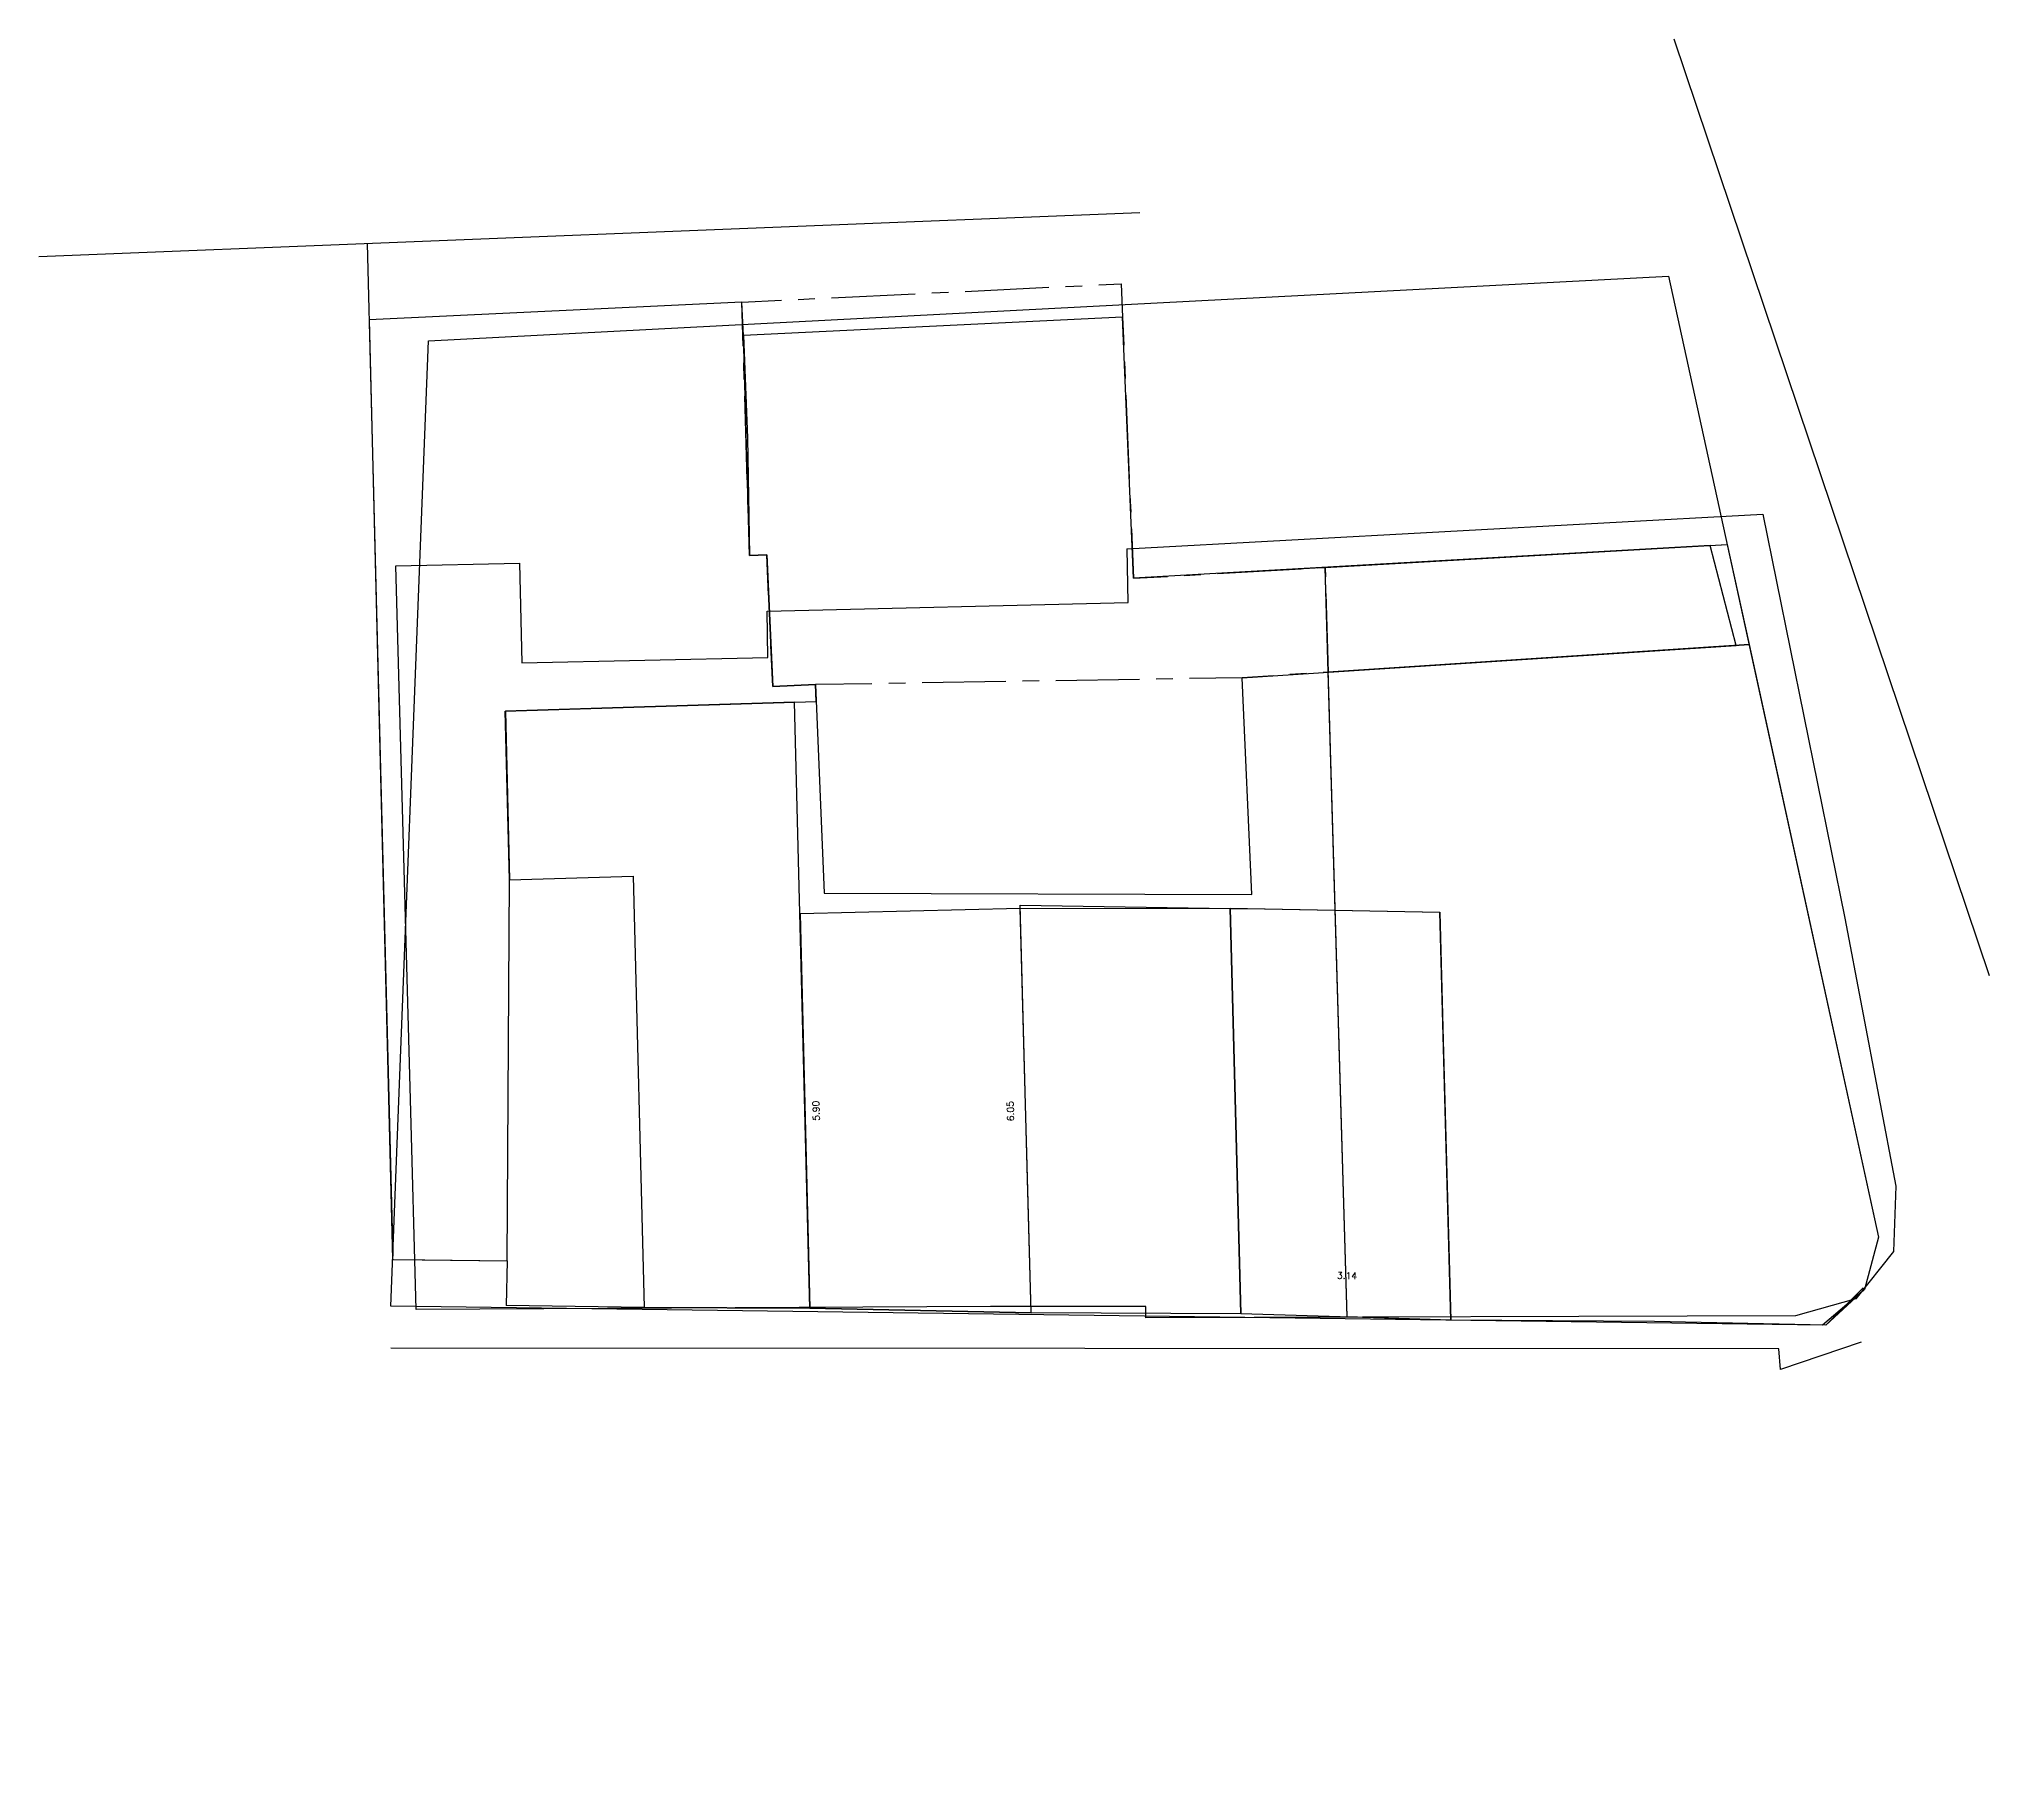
# Model space of a CAD drawing. Header units: metres. Extents: x 495 to 658, y 484 to 685.
# Drawn here: x 541.49 to 570.64, y 573.63 to 599.64 of the extents above; entities that cross this region are included whole.
import ezdxf

# ---------------------------------------------------------------- set-up
doc = ezdxf.new("R2010")
doc.units = ezdxf.units.M
doc.linetypes.add('CENTER', pattern=[2, 1.25, -0.25, 0.25, -0.25])
for name, color, linetype, lineweight in [('Etazha0_koridor', 2, 'Continuous', 30), ('etazha0_lokal_version2', 5, 'Continuous', 30), ('etazha1', 67, 'Continuous', 30)]:
    doc.layers.add(name, color=color, linetype=linetype, lineweight=lineweight)
doc.styles.get("Standard").update_dxf_attribs({"font": 'simplex.shx'})
doc.dimstyles.get("Standard").update_dxf_attribs({"dimtxt": 0.1, "dimasz": 0.18, "dimexe": 0.18, "dimexo": 0.0625, "dimgap": 0.09, "dimtad": 0, "dimzin": 0, "dimdsep": 46, "dimtxsty": 'Standard', "dimcen": 0.09, "dimse1": 1, "dimse2": 1, "dimsd1": 1, "dimsd2": 1, "dimadec": 0, "dimazin": 0, "dimtfac": 1, "dimtofl": 0, "dimtmove": 0, "dimatfit": 3, "dimfxl": 1, "dimtolj": 1, "dimtzin": 0, "dimarcsym": 0})

# ---------------------------------------------------------------- blocks, each defined once
blk = doc.blocks.new('*D91')
at = {"layer": 'Defpoints', "color": 0, "transparency": 16777216}
for p in [(439.254, 422.958), (433.473, 421.158), (433.549, 420.942)]:
    blk.add_point(p, dxfattribs=at)
at = {"color": 0, "transparency": 16777216, "insert": (436.325, 422.166), "char_height": 0.1, "attachment_point": 5, "rotation": 19.4593}
blk.add_mtext('\\A1;6.05', dxfattribs=at)
blk = doc.blocks.new('*D92')
at = {"layer": 'Defpoints', "color": 0, "transparency": 16777216}
for p in [(438.164, 426.066), (438.219, 425.909), (432.599, 424.11)]:
    blk.add_point(p, dxfattribs=at)
at = {"color": 0, "transparency": 16777216, "insert": (435.437, 424.931), "char_height": 0.1, "attachment_point": 5, "rotation": 19.3681}
blk.add_mtext('\\A1;5.90', dxfattribs=at)
blk = doc.blocks.new('*D93')
at = {"layer": 'Defpoints', "color": 0, "transparency": 16777216}
for p in [(435.094, 418.126), (434.501, 417.953), (435.378, 414.941)]:
    blk.add_point(p, dxfattribs=at)
at = {"color": 0, "transparency": 16777216, "insert": (435.533, 416.62), "char_height": 0.1, "attachment_point": 5, "rotation": 286.2339}
blk.add_mtext('\\A1;3.14', dxfattribs=at)
blk = doc.blocks.new('123')
at = {"flags": 128}
for points in [[(432.599, 424.11), (441.153, 427.117), (439.695, 431.191), (437.312, 430.354), (437.935, 428.612), (431.845, 426.471)], [(433.549, 420.942), (439.254, 422.958), (438.164, 426.066), (432.599, 424.11)]]:
    blk.add_lwpolyline(points, close=True, dxfattribs=at)
for points in [[(431.379, 430.256), (431.881, 428.638)], [(431.881, 428.638), (431.243, 428.443)], [(437.737, 409.221), (437.032, 409.58), (436.296, 412.035), (435.378, 414.941), (434.501, 417.953), (433.549, 420.942), (432.599, 424.11), (431.845, 426.471), (431.243, 428.443)]]:
    blk.add_lwpolyline(points, dxfattribs=at)
at = {"color": 5, "flags": 128}
for points in [[(433.549, 420.942), (435.435, 421.608), (439.302, 422.975)], [(439.302, 422.975), (440.222, 419.974), (440.374, 419.481), (441.131, 416.974)], [(434.501, 417.953), (440.222, 419.974)], [(435.378, 414.941), (441.131, 416.974)]]:
    blk.add_lwpolyline(points, dxfattribs=at)
at = {"layer": 'etazha1', "flags": 128}
blk.add_lwpolyline([(436.953, 409.003), (436.193, 410.021), (436.477, 410.142), (430.1, 429.89)], dxfattribs=at)
for p1, p2, distance, picture, middle in [((432.599, 424.11), (438.164, 426.066), -0.166, '*D92', (435.437, 424.931)), ((439.254, 422.958), (433.549, 420.942), -0.229, '*D91', (436.325, 422.166)), ((435.378, 414.941), (434.501, 417.953), -0.618, '*D93', (435.533, 416.62))]:
    dim = blk.add_aligned_dim(p1=p1, p2=p2, distance=distance, dimstyle='Standard')
    dim.commit()
    dim.dimension.update_dxf_attribs({"geometry": picture, "text_midpoint": middle})

msp = doc.modelspace()

# ---------------------------------------------------------------- linework, layer by layer
at = {"color": 5, "flags": 128}
for points in [[(565.93, 599.638), (570.642, 585.634)], [(541.488, 596.386), (557.945, 597.045)], [(546.393, 596.582), (546.776, 581.434)], [(557.688, 595.476), (552.022, 595.205)], [(559.161, 591.647), (566.729, 592.076)], [(560.789, 590.172), (567.056, 590.582)], [(559.295, 586.637), (559.458, 580.571)]]:
    msp.add_lwpolyline(points, dxfattribs=at)
for points in [[(547.313, 595.126), (565.852, 596.093), (568.991, 581.721), (568.78, 580.938), (568.154, 580.405), (546.746, 580.689)], [(552.943, 589.976), (552.46, 589.956), (552.369, 591.925), (552.111, 591.913), (552.022, 595.205), (551.998, 595.704), (546.422, 595.436), (546.774, 581.387), (547.257, 581.381), (548.486, 581.366), (548.524, 587.062), (548.46, 589.587), (552.786, 589.72), (553.107, 589.73), (553.096, 589.983)], [(560.716, 591.735), (566.729, 592.076), (568.991, 581.721), (568.78, 580.938), (568.204, 580.403), (565.641, 580.459), (562.594, 580.479), (561.048, 580.525)], [(560.716, 591.735), (566.729, 592.076), (567.056, 590.582), (560.762, 590.17)], [(560.762, 590.17), (567.056, 590.582), (568.991, 581.721), (568.78, 580.938), (568.204, 580.403), (565.641, 580.459), (562.594, 580.479), (561.048, 580.525)]]:
    msp.add_lwpolyline(points, close=True, dxfattribs=at)
at = {"color": 1, "linetype": 'CENTER', "flags": 128}
msp.add_lwpolyline([(553.096, 589.983), (552.46, 589.956), (552.369, 591.925), (552.111, 591.913), (551.998, 595.704), (557.667, 595.976), (557.688, 595.476), (557.851, 591.573), (560.716, 591.735), (560.762, 590.17), (559.476, 590.086)], close=True, dxfattribs=at)
at = {"color": 1, "flags": 128}
msp.add_lwpolyline([(557.754, 592.013), (567.259, 592.534), (568.487, 586.49), (569.251, 582.482), (569.213, 581.506), (568.651, 580.799), (567.751, 580.541), (558.037, 580.513), (558.037, 580.684), (555.715, 580.681), (547.127, 580.639), (547.041, 583.778), (546.822, 591.759), (548.671, 591.801), (548.705, 590.307), (552.383, 590.39), (552.374, 591.081), (557.774, 591.21), (557.758, 592.013)], dxfattribs=at)
at = {"layer": 'Etazha0_koridor', "flags": 128}
msp.add_lwpolyline([(552.369, 591.925), (552.46, 589.956), (553.096, 589.983), (553.229, 586.864), (559.623, 586.844), (559.476, 590.086), (566.862, 590.569), (566.471, 592.062), (557.851, 591.573), (557.688, 595.476), (552.022, 595.205), (552.08, 593.674), (552.111, 591.913)], close=True, dxfattribs=at)
at = {"layer": 'etazha0_lokal_version2', "flags": 128}
for points in [[(556.159, 586.634), (559.295, 586.637), (559.458, 580.571), (556.321, 580.585)], [(559.295, 586.637), (562.43, 586.579), (562.43, 586.579), (562.483, 584.658), (562.594, 580.479), (559.458, 580.571)]]:
    msp.add_lwpolyline(points, close=True, dxfattribs=at)

# ---------------------------------------------------------------- block references
at = {"rotation": 72.08029698003944}
msp.add_blockref('123', (823.447, 38.551), dxfattribs=at)

doc.saveas('drawing.dxf')
